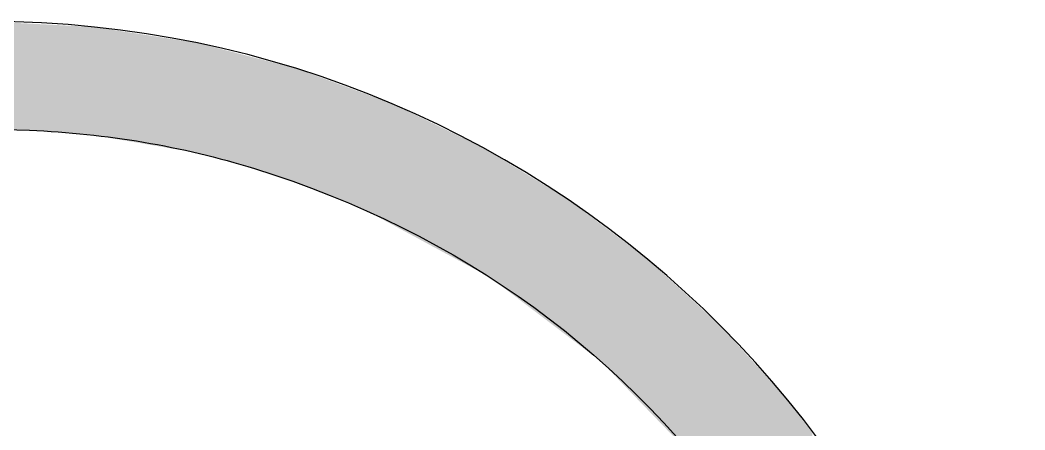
# Model space of a CAD drawing. Extents: x 30.9 to 73.6, y 20.2 to 62.9.
# Drawn here: x 53.01 to 73.63, y 54.52 to 62.93 of the extents above; entities that cross this region are included whole.
import ezdxf

# ---------------------------------------------------------------- set-up
doc = ezdxf.new("R2010")
doc.units = 0
doc.header["$MEASUREMENT"] = 0
doc.layers.add('_U_56FE_U_5C42_1', color=7, linetype='CONTINUOUS')

# ---------------------------------------------------------------- blocks, each defined once
blk = doc.blocks.new('*U0')
at = {"layer": '_U_56FE_U_5C42_1', "color": 7}
for points in [[(437.32, 689.18), (437.32, 723.5), (442.91, 689)], [(442.91, 689), (437.32, 723.5), (442.91, 723.21)], [(442.91, 689), (442.91, 723.21), (444.72, 688.91)], [(444.72, 688.91), (442.91, 723.21), (444.72, 723.11)], [(444.72, 688.91), (444.72, 723.11), (445.93, 688.85)], [(445.93, 688.85), (444.72, 723.11), (445.93, 723.05)], [(445.93, 688.85), (445.93, 723.05), (447.12, 688.79)], [(447.12, 688.79), (445.93, 723.05), (447.12, 722.99)], [(447.12, 688.79), (447.12, 722.99), (447.2, 688.79)], [(447.2, 688.79), (447.12, 722.99), (447.2, 722.98)], [(447.2, 688.79), (447.2, 722.98), (447.37, 688.77)], [(447.37, 688.77), (447.2, 722.98), (447.37, 722.98)], [(447.37, 688.77), (447.37, 722.98), (447.67, 688.75)], [(447.67, 688.75), (447.37, 722.98), (447.67, 722.96)], [(447.67, 688.75), (447.67, 722.96), (449.31, 688.61)], [(449.31, 688.61), (447.67, 722.96), (449.31, 722.87)], [(449.31, 688.61), (449.31, 722.87), (449.75, 688.58)], [(449.75, 688.58), (449.31, 722.87), (449.75, 722.85)], [(449.75, 688.58), (449.75, 722.85), (451.9, 688.4)], [(451.9, 688.4), (449.75, 722.85), (451.9, 722.74)], [(451.9, 688.4), (451.9, 722.74), (455.47, 688.1)], [(455.47, 688.1), (451.9, 722.74), (455.47, 722.55)], [(455.47, 688.1), (455.47, 722.55), (455.92, 688.06)], [(455.92, 688.06), (455.47, 722.55), (455.92, 722.53)], [(455.92, 688.06), (455.92, 722.53), (457.45, 687.93)], [(457.45, 687.93), (455.92, 722.53), (457.45, 722.45)], [(457.45, 687.93), (457.45, 722.45), (458.72, 687.83)], [(458.72, 687.83), (457.45, 722.45), (458.72, 722.38)], [(458.72, 687.83), (458.72, 722.38), (460.01, 687.72)], [(460.01, 687.72), (458.72, 722.38), (460.01, 722.31)], [(460.01, 687.72), (460.01, 722.31), (462.11, 687.54)], [(462.11, 687.54), (460.01, 722.31), (462.11, 722.2)], [(462.11, 687.54), (462.11, 722.2), (463.82, 687.4)], [(463.82, 687.4), (462.11, 722.2), (463.82, 722.11)], [(463.82, 687.4), (463.82, 722.11), (463.95, 687.38)], [(463.95, 687.38), (463.82, 722.11), (463.95, 722.1)], [(463.95, 687.38), (463.95, 722.1), (467.01, 686.86)], [(467.01, 686.86), (463.95, 722.1), (467.01, 721.63)], [(467.01, 686.86), (467.01, 721.63), (468.98, 686.52)], [(468.98, 686.52), (467.01, 721.63), (468.98, 721.33)], [(468.98, 686.52), (468.98, 721.33), (469.18, 686.48)], [(469.18, 686.48), (468.98, 721.33), (469.18, 721.3)], [(469.18, 686.48), (469.18, 721.3), (480.46, 684.56)], [(480.46, 684.56), (469.18, 721.3), (480.46, 719.56)], [(480.46, 684.56), (480.46, 719.56), (480.65, 684.53)], [(480.65, 684.53), (480.46, 719.56), (480.65, 719.53)], [(480.65, 684.53), (480.65, 719.53), (480.72, 684.51)], [(480.72, 684.51), (480.65, 719.53), (480.72, 719.52)], [(480.72, 684.51), (480.72, 719.52), (481.47, 684.39)], [(481.47, 684.39), (480.72, 719.52), (481.47, 719.4)], [(481.47, 684.39), (481.47, 719.4), (481.59, 684.37)], [(481.59, 684.37), (481.47, 719.4), (481.59, 719.38)], [(481.59, 684.37), (481.59, 719.38), (482.89, 684.14)], [(482.89, 684.14), (481.59, 719.38), (482.89, 719.18)], [(482.89, 684.14), (482.89, 719.18), (483.02, 684.12)], [(483.02, 684.12), (482.89, 719.18), (483.02, 719.16)], [(483.02, 684.12), (483.02, 719.16), (484.17, 683.93)], [(484.17, 683.93), (483.02, 719.16), (484.17, 718.99)], [(484.17, 683.93), (484.17, 718.99), (484.86, 683.81)], [(484.86, 683.81), (484.17, 718.99), (484.86, 718.88)], [(484.86, 683.81), (484.86, 718.88), (484.98, 683.79)], [(484.98, 683.79), (484.86, 718.88), (484.98, 718.86)], [(484.98, 683.79), (484.98, 718.86), (487.36, 683.38)], [(487.36, 683.38), (484.98, 718.86), (487.36, 718.49)], [(487.36, 683.38), (487.36, 718.49), (487.45, 683.36)], [(487.45, 683.36), (487.36, 718.49), (487.45, 718.48)], [(487.45, 683.36), (487.45, 718.48), (487.96, 683.28)], [(487.96, 683.28), (487.45, 718.48), (487.96, 718.4)], [(487.96, 683.28), (487.96, 718.4), (490.35, 682.87)], [(490.35, 682.87), (487.96, 718.4), (490.35, 718.03)], [(490.35, 682.87), (490.35, 718.03), (490.4, 682.86)], [(490.4, 682.86), (490.35, 718.03), (490.4, 718.02)], [(490.4, 682.86), (490.4, 718.02), (493.8, 682.28)], [(493.8, 682.28), (490.4, 718.02), (493.8, 717.5)], [(493.8, 682.28), (493.8, 717.5), (493.8, 682.28)], [(493.8, 682.28), (493.8, 717.5), (493.8, 717.5)], [(493.8, 682.28), (493.8, 717.5), (495.16, 682.05)], [(495.16, 682.05), (493.8, 717.5), (495.16, 717.29)], [(495.16, 682.05), (495.16, 717.29), (496.53, 681.81)], [(496.53, 681.81), (495.16, 717.29), (496.53, 717.08)], [(496.53, 681.81), (496.53, 717.08), (497.03, 681.68)], [(497.03, 681.68), (496.53, 717.08), (497.03, 717)], [(497.03, 681.68), (497.03, 717), (497.61, 681.53)], [(497.61, 681.53), (497.03, 717), (497.61, 716.85)], [(497.61, 681.53), (497.61, 716.85), (497.66, 681.51)], [(497.66, 681.51), (497.61, 716.85), (497.66, 716.84)], [(497.66, 681.51), (497.66, 716.84), (501.82, 680.41)], [(501.82, 680.41), (497.66, 716.84), (501.82, 715.76)], [(501.82, 680.41), (501.82, 715.76), (501.84, 680.4)], [(501.84, 680.4), (501.82, 715.76), (501.84, 715.76)], [(501.84, 680.4), (501.84, 715.76), (501.92, 680.38)], [(501.92, 680.38), (501.84, 715.76), (501.92, 715.74)], [(501.92, 680.38), (501.92, 715.74), (502.81, 680.14)], [(502.81, 680.14), (501.92, 715.74), (502.81, 715.51)], [(502.81, 680.14), (502.81, 715.51), (503.7, 679.91)], [(503.7, 679.91), (502.81, 715.51), (503.7, 715.28)], [(503.7, 679.91), (503.7, 715.28), (506.38, 679.2)], [(506.38, 679.2), (503.7, 715.28), (506.38, 714.58)], [(506.38, 679.2), (506.38, 714.58), (506.52, 679.16)], [(506.52, 679.16), (506.38, 714.58), (506.52, 714.55)], [(506.52, 679.16), (506.52, 714.55), (511.27, 677.9)], [(511.27, 677.9), (506.52, 714.55), (511.27, 713.32)], [(511.27, 677.9), (511.27, 713.32), (511.44, 677.85)], [(511.44, 677.85), (511.27, 713.32), (511.44, 713.28)], [(511.44, 677.85), (511.44, 713.28), (512.59, 677.54)], [(512.59, 677.54), (511.44, 713.28), (512.59, 712.98)], [(512.59, 677.54), (512.59, 712.98), (514.58, 676.94)], [(514.58, 676.94), (512.59, 712.98), (514.58, 712.46)], [(514.58, 676.94), (514.58, 712.46), (516.45, 676.35)], [(516.45, 676.35), (514.58, 712.46), (516.45, 711.98)], [(516.45, 676.35), (516.45, 711.98), (516.64, 676.29)], [(516.64, 676.29), (516.45, 711.98), (516.64, 711.93)], [(516.64, 676.29), (516.64, 711.93), (518.81, 675.6)], [(518.81, 675.6), (516.64, 711.93), (518.81, 711.37)], [(518.81, 675.6), (518.81, 711.37), (520.25, 675.11)], [(520.25, 675.11), (518.81, 711.37), (520.25, 711)], [(520.25, 675.11), (520.25, 711), (521.91, 674.54)], [(521.91, 674.54), (520.25, 711), (521.91, 710.57)], [(521.91, 674.54), (521.91, 710.57), (522.09, 674.48)], [(522.09, 674.48), (521.91, 710.57), (522.09, 710.52)], [(522.09, 674.48), (522.09, 710.52), (522.89, 674.2)], [(522.89, 674.2), (522.09, 710.52), (522.89, 710.31)], [(522.89, 674.2), (522.89, 710.31), (527.09, 672.76)], [(527.09, 672.76), (522.89, 710.31), (527.09, 709.23)], [(527.09, 672.76), (527.09, 709.23), (527.61, 672.58)], [(527.61, 672.58), (527.09, 709.23), (527.61, 709.09)], [(527.61, 672.58), (527.61, 709.09), (527.75, 672.54)], [(527.75, 672.54), (527.61, 709.09), (527.75, 709.06)], [(527.75, 672.54), (527.75, 709.06), (528.92, 672.13)], [(528.92, 672.13), (527.75, 709.06), (528.92, 708.75)], [(528.92, 672.13), (528.92, 708.75), (529.86, 671.81)], [(529.86, 671.81), (528.92, 708.75), (529.86, 708.41)], [(529.86, 671.81), (529.86, 708.41), (533.52, 670.34)], [(533.52, 670.34), (529.86, 708.41), (533.52, 707.07)], [(533.52, 670.34), (533.52, 707.07), (533.59, 670.31)], [(533.59, 670.31), (533.52, 707.07), (533.59, 707.04)], [(533.59, 670.31), (533.59, 707.04), (535.96, 669.35)], [(535.96, 669.35), (533.59, 707.04), (535.96, 706.17)], [(535.96, 669.35), (535.96, 706.17), (537.5, 668.73)], [(537.5, 668.73), (535.96, 706.17), (537.5, 705.6)], [(537.5, 668.73), (537.5, 705.6), (539.57, 667.89)], [(539.57, 667.89), (537.5, 705.6), (539.57, 704.84)], [(539.57, 667.89), (539.57, 704.84), (539.6, 667.88)], [(539.6, 667.88), (539.57, 704.84), (539.6, 704.83)], [(539.6, 667.88), (539.6, 704.83), (542.85, 666.57)], [(542.85, 666.57), (539.6, 704.83), (542.85, 703.64)], [(542.85, 666.57), (542.85, 703.64), (545.56, 665.48)], [(545.56, 665.48), (542.85, 703.64), (545.56, 702.64)], [(545.56, 665.48), (545.56, 702.64), (545.69, 665.42)], [(545.69, 665.42), (545.56, 702.64), (545.69, 702.59)], [(545.69, 665.42), (545.69, 702.59), (551.21, 663.19)], [(551.21, 663.19), (545.69, 702.59), (551.21, 700.56)], [(551.21, 663.19), (551.21, 700.56), (551.37, 663.11)], [(551.37, 663.11), (551.21, 700.56), (551.37, 700.5)], [(551.37, 663.11), (551.37, 700.5), (551.61, 662.98)], [(551.61, 662.98), (551.37, 700.5), (551.61, 700.42)], [(551.61, 662.98), (551.61, 700.42), (555.34, 660.97)], [(555.34, 660.97), (551.61, 700.42), (555.34, 699.04)], [(555.34, 660.97), (555.34, 699.04), (557.01, 660.07)], [(557.01, 660.07), (555.34, 699.04), (557.01, 698.43)], [(557.01, 660.07), (557.01, 698.43), (557.31, 659.9)], [(557.31, 659.9), (557.01, 698.43), (557.31, 698.32)], [(557.31, 659.9), (557.31, 698.32), (557.72, 659.68)], [(557.72, 659.68), (557.31, 698.32), (557.72, 698.17)], [(557.72, 659.68), (557.72, 698.17), (559.47, 658.74)], [(559.47, 658.74), (557.72, 698.17), (559.47, 697.53)], [(559.47, 658.74), (559.47, 697.53), (562.43, 657.14)], [(562.43, 657.14), (559.47, 697.53), (562.43, 696.09)], [(562.43, 657.14), (562.43, 696.09), (562.55, 657.07)], [(562.55, 657.07), (562.43, 696.09), (562.55, 696.03)], [(562.55, 657.07), (562.55, 696.03), (562.76, 656.96)], [(562.76, 656.96), (562.55, 696.03), (562.76, 695.94)], [(562.76, 656.96), (562.76, 695.94), (567.59, 654.36)], [(567.59, 654.36), (562.76, 695.94), (567.59, 693.6)], [(567.59, 654.36), (567.59, 693.6), (567.62, 654.34)], [(567.62, 654.34), (567.59, 693.6), (567.62, 693.59)], [(567.62, 654.34), (567.62, 693.59), (567.93, 654.17)], [(567.93, 654.17), (567.62, 693.59), (567.93, 693.44)], [(567.93, 654.17), (567.93, 693.44), (572.52, 651.69)], [(572.52, 651.69), (567.93, 693.44), (572.52, 691.21)], [(572.52, 651.69), (572.52, 691.21), (572.8, 651.55)], [(572.8, 651.55), (572.52, 691.21), (572.8, 691.08)], [(572.8, 651.55), (572.8, 691.08), (574.88, 650.42)], [(574.88, 650.42), (572.8, 691.08), (574.88, 690.07)], [(574.88, 650.42), (574.88, 690.07), (577.12, 649.21)], [(577.12, 649.21), (574.88, 690.07), (577.12, 688.99)], [(577.12, 649.21), (577.12, 688.99), (577.33, 649.1)], [(577.33, 649.1), (577.12, 688.99), (577.33, 688.89)], [(577.33, 649.1), (577.33, 688.89), (581.37, 646.92)], [(581.37, 646.92), (577.33, 688.89), (581.37, 686.93)], [(581.37, 646.92), (581.37, 686.93), (581.51, 646.84)], [(581.51, 646.84), (581.37, 686.93), (581.51, 686.86)], [(581.51, 646.84), (581.51, 686.86), (581.9, 646.64)], [(581.9, 646.64), (581.51, 686.86), (581.9, 686.68)], [(581.9, 646.64), (581.9, 686.68), (585.24, 644.83)], [(585.24, 644.83), (581.9, 686.68), (585.24, 685.06)], [(585.24, 644.83), (585.24, 685.06), (585.31, 644.8)], [(585.31, 644.8), (585.24, 685.06), (585.31, 685.03)], [(585.31, 644.8), (585.31, 685.03), (586.89, 643.94)], [(586.89, 643.94), (585.31, 685.03), (586.89, 684.27)], [(586.89, 643.94), (586.89, 684.27), (588.51, 643.07)], [(588.51, 643.07), (586.89, 684.27), (588.51, 683.48)], [(588.51, 643.07), (588.51, 683.48), (588.69, 642.97)], [(588.69, 642.97), (588.51, 683.48), (588.69, 683.37)], [(588.69, 642.97), (588.69, 683.37), (588.7, 642.97)], [(588.7, 642.97), (588.69, 683.37), (588.7, 683.37)], [(588.7, 642.97), (588.7, 683.37), (590.59, 641.94)], [(590.59, 641.94), (588.7, 683.37), (590.59, 682.21)], [(590.59, 641.94), (590.59, 682.21), (590.89, 641.78)], [(590.89, 641.78), (590.59, 682.21), (590.89, 682.03)], [(590.89, 641.78), (590.89, 682.03), (591.64, 641.22)], [(591.64, 641.22), (590.89, 682.03), (591.64, 681.57)], [(591.64, 641.22), (591.64, 681.57), (591.71, 641.17)], [(591.71, 641.17), (591.64, 681.57), (591.71, 681.53)], [(591.71, 641.17), (591.71, 681.53), (592.54, 640.53)], [(592.54, 640.53), (591.71, 681.53), (592.54, 681.02)], [(592.54, 640.53), (592.54, 681.02), (594.12, 639.34)], [(594.12, 639.34), (592.54, 681.02), (594.12, 680.06)], [(594.12, 639.34), (594.12, 680.06), (594.23, 639.25)], [(594.23, 639.25), (594.12, 680.06), (594.23, 679.99)], [(594.23, 639.25), (594.23, 679.99), (595.28, 638.46)], [(595.28, 638.46), (594.23, 679.99), (595.28, 679.35)], [(595.28, 638.46), (595.28, 679.35), (596.11, 637.83)], [(596.11, 637.83), (595.28, 679.35), (596.11, 678.84)], [(596.11, 637.83), (596.11, 678.84), (596.25, 637.72)], [(596.25, 637.72), (596.11, 678.84), (596.25, 678.76)], [(596.25, 637.72), (596.25, 678.76), (597.12, 637.06)], [(597.12, 637.06), (596.25, 678.76), (597.12, 678.23)], [(597.12, 637.06), (597.12, 678.23), (597.58, 636.71)], [(597.58, 636.71), (597.12, 678.23), (597.58, 677.95)], [(597.58, 636.71), (597.58, 677.95), (597.71, 636.61)], [(597.71, 636.61), (597.58, 677.95), (597.71, 677.87)], [(597.71, 636.61), (597.71, 677.87), (598.51, 636.01)], [(598.51, 636.01), (597.71, 677.87), (598.51, 677.38)], [(598.51, 636.01), (598.51, 677.38), (598.59, 635.95)], [(598.59, 635.95), (598.51, 677.38), (598.59, 677.33)], [(598.59, 635.95), (598.59, 677.33), (598.86, 635.75)], [(598.86, 635.75), (598.59, 677.33), (598.86, 677.17)], [(598.86, 635.75), (598.86, 677.17), (607.34, 629.32)], [(607.34, 629.32), (598.86, 677.17), (607.34, 671.99)], [(607.34, 629.32), (607.34, 671.99), (608.59, 628.37)], [(608.59, 628.37), (607.34, 671.99), (608.59, 671.23)], [(608.59, 628.37), (608.59, 671.23), (614.42, 623.96)], [(614.42, 623.96), (608.59, 671.23), (614.42, 667.68)], [(614.42, 623.96), (614.42, 667.68), (615.89, 622.84)], [(615.89, 622.84), (614.42, 667.68), (615.89, 666.78)], [(615.89, 622.84), (615.89, 666.78), (617.98, 621.26)], [(617.98, 621.26), (615.89, 666.78), (617.98, 665.21)], [(617.98, 621.26), (617.98, 665.21), (619.38, 620.19)], [(619.38, 620.19), (617.98, 665.21), (619.38, 664.15)], [(619.38, 620.19), (619.38, 664.15), (620.8, 619.12)], [(620.8, 619.12), (619.38, 664.15), (620.8, 663.09)], [(620.8, 619.12), (620.8, 663.09), (624.41, 616.39)], [(624.41, 616.39), (620.8, 663.09), (624.41, 660.38)], [(624.41, 616.39), (624.41, 660.38), (625.33, 615.69)], [(625.33, 615.69), (624.41, 660.38), (625.33, 659.69)], [(625.33, 615.69), (625.33, 659.69), (626.47, 614.82)], [(626.47, 614.82), (625.33, 659.69), (626.47, 658.83)], [(626.47, 614.82), (626.47, 658.83), (626.52, 614.79)], [(626.52, 614.79), (626.47, 658.83), (626.52, 658.8)], [(626.52, 614.79), (626.52, 658.8), (626.7, 614.6)], [(626.7, 614.6), (626.52, 658.8), (626.7, 658.66)], [(626.7, 614.6), (626.7, 658.66), (628.25, 612.99)], [(628.25, 612.99), (626.7, 658.66), (628.25, 657.49)], [(628.25, 612.99), (628.25, 657.49), (629.53, 611.67)], [(629.53, 611.67), (628.25, 657.49), (629.53, 656.53)], [(629.53, 611.67), (629.53, 656.53), (629.55, 611.65)], [(629.55, 611.65), (629.53, 656.53), (629.55, 656.52)], [(629.55, 611.65), (629.55, 656.52), (629.92, 611.26)], [(629.92, 611.26), (629.55, 656.52), (629.92, 656.24)], [(629.92, 611.26), (629.92, 656.24), (631.11, 610.04)], [(631.11, 610.04), (629.92, 656.24), (631.11, 655.35)], [(631.11, 610.04), (631.11, 655.35), (631.31, 609.83)], [(631.31, 609.83), (631.11, 655.35), (631.31, 655.2)], [(631.31, 609.83), (631.31, 655.2), (634.6, 606.42)], [(634.6, 606.42), (631.31, 655.2), (634.6, 652.73)], [(634.6, 606.42), (634.6, 652.73), (635.13, 605.88)], [(635.13, 605.88), (634.6, 652.73), (635.13, 652.33)], [(635.13, 605.88), (635.13, 652.33), (638.36, 602.53)], [(638.36, 602.53), (635.13, 652.33), (638.36, 649.9)], [(638.36, 602.53), (638.36, 649.9), (639.62, 601.23)], [(639.62, 601.23), (638.36, 649.9), (639.62, 648.96)], [(639.62, 601.23), (639.62, 648.96), (640.14, 600.7)], [(640.14, 600.7), (639.62, 648.96), (640.14, 648.57)], [(640.14, 600.7), (640.14, 648.57), (641.43, 599.36)], [(641.43, 599.36), (640.14, 648.57), (641.43, 647.6)], [(641.43, 599.36), (641.43, 647.6), (644.16, 596.54)], [(644.16, 596.54), (641.43, 647.6), (644.16, 645.11)], [(644.16, 596.54), (644.16, 645.11), (646.64, 593.97)], [(646.64, 593.97), (644.16, 645.11), (646.64, 642.84)], [(646.64, 593.97), (646.64, 642.84), (651.13, 589.33)], [(651.13, 589.33), (646.64, 642.84), (651.13, 638.74)], [(651.13, 589.33), (651.13, 638.74), (658.05, 582.17)], [(658.05, 582.17), (651.13, 638.74), (658.05, 632.42)], [(658.05, 582.17), (658.05, 632.42), (660.69, 578.76)], [(660.69, 578.76), (658.05, 632.42), (660.69, 630.01)], [(660.69, 578.76), (660.69, 630.01), (663.89, 574.62)], [(663.89, 574.62), (660.69, 630.01), (663.89, 627.09)], [(663.89, 574.62), (663.89, 627.09), (664.99, 573.19)], [(664.99, 573.19), (663.89, 627.09), (664.99, 626.09)], [(664.99, 573.19), (664.99, 626.09), (665.28, 572.81)], [(665.28, 572.81), (664.99, 626.09), (665.28, 625.76)], [(665.28, 572.81), (665.28, 625.76), (667.82, 569.51)], [(667.82, 569.51), (665.28, 625.76), (667.82, 622.95)], [(667.82, 569.51), (667.82, 622.95), (672.28, 563.75)], [(672.28, 563.75), (667.82, 622.95), (672.28, 618.03)], [(672.28, 563.75), (672.28, 618.03), (675.01, 559.88)], [(675.01, 559.88), (672.28, 618.03), (675.01, 615.01)], [(675.01, 559.88), (675.01, 615.01), (676.23, 558.11)], [(676.23, 558.11), (675.01, 615.01), (676.23, 613.66)], [(676.23, 558.11), (676.23, 613.66), (678.13, 555.28)], [(678.13, 555.28), (676.23, 613.66), (678.13, 611.55)], [(678.13, 555.28), (678.13, 611.55), (678.63, 554.54)], [(678.63, 554.54), (678.13, 611.55), (678.63, 611)], [(678.63, 554.54), (678.63, 611), (679.9, 552.34)], [(679.9, 552.34), (678.63, 611), (679.9, 609.59)], [(679.9, 552.34), (679.9, 609.59), (681.09, 550.29)], [(681.09, 550.29), (679.9, 609.59), (681.09, 608.28)], [(681.09, 550.29), (681.09, 608.28), (685.49, 542.69)], [(685.49, 542.69), (681.09, 608.28), (685.49, 603.42)], [(685.49, 542.69), (685.49, 603.42), (686.39, 541.13)], [(686.39, 541.13), (685.49, 603.42), (686.39, 602.42)], [(686.39, 541.13), (686.39, 602.42), (694.29, 527.49)], [(694.29, 527.49), (686.39, 602.42), (694.29, 591.8)]]:
    blk.add_solid(points, dxfattribs=at)

msp = doc.modelspace()

# ---------------------------------------------------------------- linework, layer by layer
at = {"layer": '_U_56FE_U_5C42_1'}
for points, knots in [([(73.625, 41.553), (73.583, 29.751), (63.986, 20.215), (52.236, 20.249), (40.487, 20.282), (30.907, 29.742), (30.933, 41.603), (30.959, 53.485), (40.48, 62.934), (52.348, 62.906), (64.14, 62.878), (73.58, 53.364), (73.625, 41.553)], [0, 0, 0, 0, 1, 1, 1, 2, 2, 2, 3, 3, 3, 4, 4, 4, 4]), ([(70.259, 48.1), (69.674, 49.69), (68.937, 51.117), (68.008, 52.448), (65.462, 56.095), (62.053, 58.566), (57.817, 59.887), (56.319, 60.354), (54.775, 60.604), (53.2, 60.673), (50.436, 60.792), (47.763, 60.367), (45.193, 59.35), (43.545, 58.698), (42.015, 57.823), (40.612, 56.734), (39.087, 55.55), (37.759, 54.179), (36.647, 52.599), (36.519, 52.419), (36.493, 52.303), (36.764, 52.303), (38.075, 52.301), (39.386, 52.299), (40.698, 52.313), (40.788, 52.314), (40.921, 52.422), (40.961, 52.512), (41.214, 53.083), (41.383, 53.699), (41.697, 54.232), (42.491, 55.583), (43.684, 56.474), (45.188, 56.894), (46.575, 57.281), (47.949, 57.188), (49.273, 56.581), (50.949, 55.813), (52.064, 54.536), (52.575, 52.781), (53.059, 51.121), (52.845, 49.516), (51.948, 48.017), (50.458, 45.526), (47.394, 44.439), (44.673, 45.499), (42.756, 46.245), (41.531, 47.661), (40.971, 49.649), (40.944, 49.746), (40.794, 49.874), (40.701, 49.875), (38.899, 49.888), (37.097, 49.89), (35.295, 49.875), (35.176, 49.874), (35.002, 49.749), (34.947, 49.636), (34.739, 49.207), (34.565, 48.762), (34.387, 48.319), (33.742, 46.716), (33.371, 45.042), (33.225, 43.33), (32.966, 40.315), (33.355, 37.376), (34.474, 34.553), (35.259, 32.572), (36.342, 30.763), (37.738, 29.146), (39.385, 27.238), (41.301, 25.663), (43.568, 24.555), (44.566, 24.068), (45.628, 23.711), (46.655, 23.281), (46.922, 23.169), (46.999, 23.237), (46.999, 23.509), (46.994, 25.247), (46.995, 26.985), (46.999, 28.722), (46.999, 28.912), (46.926, 28.985), (46.746, 29.058), (46.157, 29.297), (45.54, 29.505), (45.014, 29.848), (43.282, 30.98), (42.39, 32.622), (42.297, 34.682), (42.249, 35.733), (42.47, 36.744), (42.981, 37.666), (43.878, 39.287), (45.222, 40.334), (47.052, 40.728), (48.414, 41.021), (49.731, 40.873), (50.961, 40.231), (53.036, 39.148), (54.153, 37.415), (54.285, 35.074), (54.344, 34.012), (54.108, 32.996), (53.603, 32.059), (52.791, 30.553), (51.549, 29.556), (49.908, 29.078), (49.627, 28.996), (49.575, 28.864), (49.577, 28.607), (49.585, 26.891), (49.581, 25.174), (49.581, 23.458), (49.581, 22.6), (49.58, 22.585), (50.458, 22.518), (53.888, 22.254), (57.184, 22.755), (60.321, 24.217), (63.124, 25.524), (65.467, 27.399), (67.373, 29.826), (68.977, 31.868), (70.097, 34.156), (70.77, 36.66), (71.204, 38.273), (71.436, 39.921), (71.385, 41.591), (71.351, 42.697), (71.234, 43.801), (71.121, 44.902), (71.063, 45.469), (71.022, 45.471), (70.461, 45.471), (69.491, 45.471), (68.521, 45.471), (67.55, 45.471), (66.889, 45.471), (66.228, 45.468), (65.567, 45.473), (65.329, 45.475), (65.162, 45.436), (65.127, 45.143), (65.102, 44.937), (65.012, 44.733), (64.926, 44.54), (64.096, 42.689), (62.733, 41.455), (60.737, 40.987), (59.021, 40.584), (57.395, 40.85), (55.965, 41.882), (53.919, 43.36), (53.045, 45.379), (53.474, 47.891), (53.829, 49.968), (55.036, 51.444), (56.927, 52.299), (58.82, 53.155), (60.712, 53.007), (62.496, 51.937), (63.807, 51.151), (64.669, 49.986), (65.126, 48.528), (65.27, 48.068), (65.253, 48.063), (65.744, 48.063), (67.098, 48.063), (68.452, 48.062), (69.806, 48.064), (69.939, 48.064), (70.071, 48.084), (70.259, 48.1)], [0, 0, 0, 0, 1, 1, 1, 2, 2, 2, 3, 3, 3, 4, 4, 4, 5, 5, 5, 6, 6, 6, 7, 7, 7, 8, 8, 8, 9, 9, 9, 10, 10, 10, 11, 11, 11, 12, 12, 12, 13, 13, 13, 14, 14, 14, 15, 15, 15, 16, 16, 16, 17, 17, 17, 18, 18, 18, 19, 19, 19, 20, 20, 20, 21, 21, 21, 22, 22, 22, 23, 23, 23, 24, 24, 24, 25, 25, 25, 26, 26, 26, 27, 27, 27, 28, 28, 28, 29, 29, 29, 30, 30, 30, 31, 31, 31, 32, 32, 32, 33, 33, 33, 34, 34, 34, 35, 35, 35, 36, 36, 36, 37, 37, 37, 38, 38, 38, 39, 39, 39, 40, 40, 40, 41, 41, 41, 42, 42, 42, 43, 43, 43, 44, 44, 44, 45, 45, 45, 46, 46, 46, 47, 47, 47, 48, 48, 48, 49, 49, 49, 50, 50, 50, 51, 51, 51, 52, 52, 52, 53, 53, 53, 54, 54, 54, 55, 55, 55, 56, 56, 56, 57, 57, 57, 58, 58, 58, 58])]:
    msp.add_open_spline(points, degree=3, knots=knots, dxfattribs=at)

# ---------------------------------------------------------------- block references
at = {"layer": '_U_56FE_U_5C42_1', "color": 7, "xscale": 0.06397625, "yscale": 0.06397625, "zscale": 0.06397625}
msp.add_blockref('*U0', (24.848, 16.594), dxfattribs=at)

doc.saveas('drawing.dxf')
